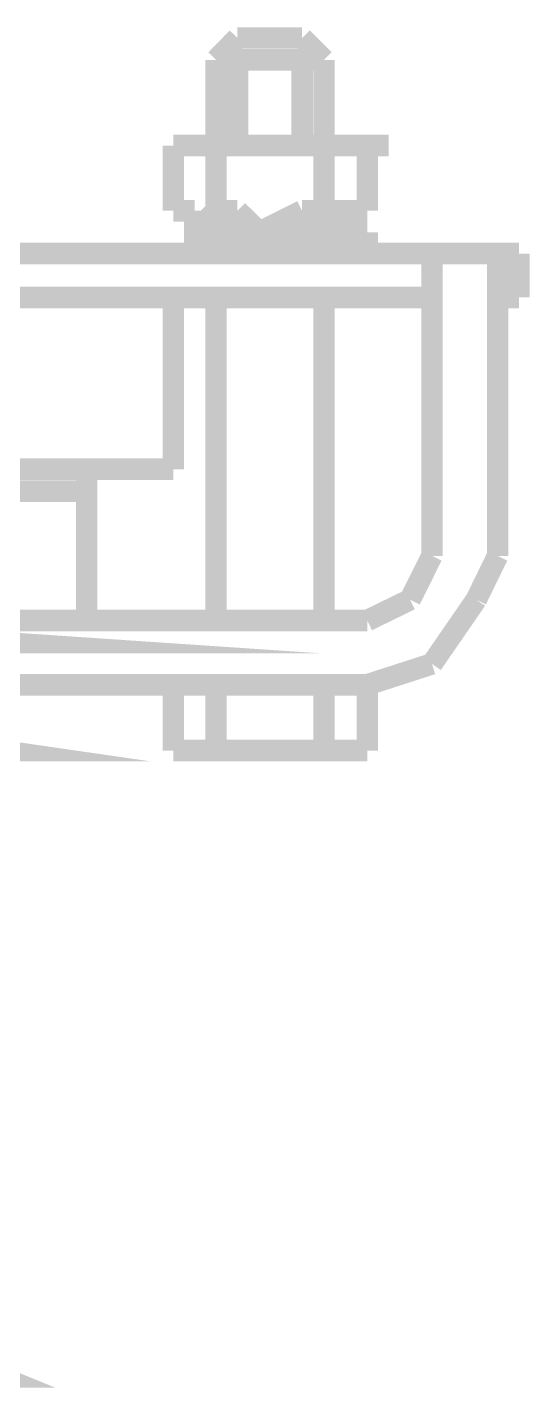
# Model space of a CAD drawing. Extents: x 219 to 1226, y 175 to 465.
# Drawn here: x 383.06 to 384.047, y 229.353 to 232.023 of the extents above; entities that cross this region are included whole.
import ezdxf

# ---------------------------------------------------------------- set-up
doc = ezdxf.new("R2010")
doc.units = 0
doc.header["$MEASUREMENT"] = 0
doc.layers.add('C00-00-00-BLACK', color=7, linetype='Continuous')
doc.layers.add('CC6-C8-CA', color=254, linetype='Continuous')

msp = doc.modelspace()

# ---------------------------------------------------------------- linework, layer by layer
at = {"layer": 'C00-00-00-BLACK', "const_width": 0.0423}
for points in [[(383.4731, 232.0016), (383.4311, 231.9586)], [(383.6001, 232.0016), (383.4731, 232.0016)], [(383.6431, 231.9586), (383.6001, 232.0016)], [(383.4311, 231.9586), (383.4311, 231.7906)], [(383.4311, 231.9586), (383.6431, 231.9586)], [(383.4731, 231.9586), (383.4731, 231.7906)], [(383.6001, 231.9586), (383.6001, 231.7906)], [(383.6431, 231.7906), (383.6431, 231.9586)], [(383.3471, 231.7906), (383.3471, 231.6626)], [(383.3471, 231.7906), (383.3891, 231.7906)], [(383.3891, 231.7906), (383.6861, 231.7906)], [(383.3891, 231.7906), (383.4311, 231.7906)], [(383.3891, 231.7906), (383.4311, 231.7906)], [(383.4311, 231.7906), (383.4731, 231.7906)], [(383.4311, 231.7906), (383.4311, 231.6626)], [(383.4311, 231.7906), (383.4731, 231.7906)], [(383.4311, 231.7906), (383.4731, 231.7906)], [(383.4731, 231.7906), (383.5161, 231.7906)], [(383.5161, 231.7906), (383.6001, 231.7906)], [(383.6001, 231.7906), (383.6431, 231.7906)], [(383.6431, 231.7906), (383.6431, 231.6626)], [(383.6431, 231.7906), (383.6861, 231.7906)], [(383.6431, 231.7906), (383.6861, 231.7906)], [(383.6431, 231.7906), (383.6861, 231.7906)], [(383.6861, 231.7906), (383.7281, 231.7906)], [(383.7281, 231.6626), (383.7281, 231.7906)], [(383.7281, 231.7906), (383.7701, 231.7906)], [(383.3891, 231.6626), (383.3471, 231.6626)], [(383.4311, 231.6626), (383.3891, 231.6206)], [(383.3891, 231.6206), (383.3891, 231.6626)], [(383.4731, 231.6626), (383.4311, 231.6626)], [(383.4311, 231.6626), (383.4731, 231.6626)], [(383.5161, 231.6206), (383.4731, 231.6626)], [(383.6001, 231.6626), (383.5161, 231.6206)], [(383.6431, 231.6626), (383.6001, 231.6626)], [(383.6861, 231.6206), (383.6431, 231.6626)], [(383.6431, 231.6626), (383.6861, 231.6626)], [(383.7281, 231.6626), (383.6861, 231.6626)], [(383.6861, 231.6626), (383.6861, 231.6206)], [(383.7281, 231.6206), (383.3891, 231.6206)], [(383.3891, 231.6206), (383.3891, 231.5786)], [(383.3891, 231.6206), (383.4311, 231.6206)], [(383.6861, 231.6206), (383.7281, 231.6206)], [(383.7281, 231.5786), (383.7281, 231.6206)], [(384.0261, 231.5786), (382.8381, 231.5786)], [(383.8551, 231.5786), (383.8551, 230.9856)], [(383.9841, 231.5786), (383.8551, 231.5786)], [(383.9841, 231.5786), (383.9841, 230.9856)], [(384.0261, 231.4926), (384.0261, 231.5786)], [(383.8551, 231.4926), (382.3711, 231.4926)], [(383.3471, 231.4926), (383.3471, 231.1556)], [(383.4311, 231.4926), (383.4311, 230.8586)], [(383.6431, 231.4926), (383.6431, 230.8586)], [(383.9841, 231.4926), (384.0261, 231.4926)], [(382.3711, 231.1556), (383.3471, 231.1556)], [(383.1771, 231.1556), (383.1771, 230.8586)], [(382.3711, 231.1126), (383.1771, 231.1126)], [(383.8121, 230.8996), (383.8551, 230.9856)], [(383.9421, 230.8996), (383.9841, 230.9856)], [(383.7281, 230.8586), (383.8121, 230.8996)], [(383.8551, 230.7736), (383.9421, 230.8996)], [(382.3711, 230.8586), (383.1771, 230.8586)], [(383.7281, 230.8586), (383.0081, 230.8586)], [(383.7281, 230.7326), (383.8551, 230.7736)], [(383.0081, 230.7326), (383.7281, 230.7326)], [(383.3471, 230.6036), (383.3471, 230.7326)], [(383.4311, 230.7326), (383.4311, 230.6036)], [(383.6431, 230.7326), (383.6431, 230.6036)], [(383.7281, 230.7326), (383.7281, 230.6036)], [(383.4311, 230.6036), (383.3471, 230.6036)], [(383.6861, 230.6036), (383.3891, 230.6036)], [(383.6431, 230.6036), (383.4311, 230.6036)], [(383.7281, 230.6036), (383.6431, 230.6036)]]:
    msp.add_lwpolyline(points, dxfattribs=at)
at = {"layer": 'CC6-C8-CA', "const_width": 0.0423}
for points in [[(382.3711, 230.8586), (383.0081, 230.8156), (382.3281, 230.8156), (382.3711, 230.8586)], [(382.3281, 230.8156), (383.0081, 230.7326), (382.2431, 230.7326), (382.3281, 230.8156)], [(382.1161, 230.7326), (383.0081, 230.6036), (382.1161, 230.6036), (382.1161, 230.7326)], [(379.9971, 230.6036), (383.0081, 229.3746), (379.9971, 229.3746), (379.9971, 230.6036)]]:
    msp.add_lwpolyline(points, close=True, dxfattribs=at)

doc.saveas('drawing.dxf')
